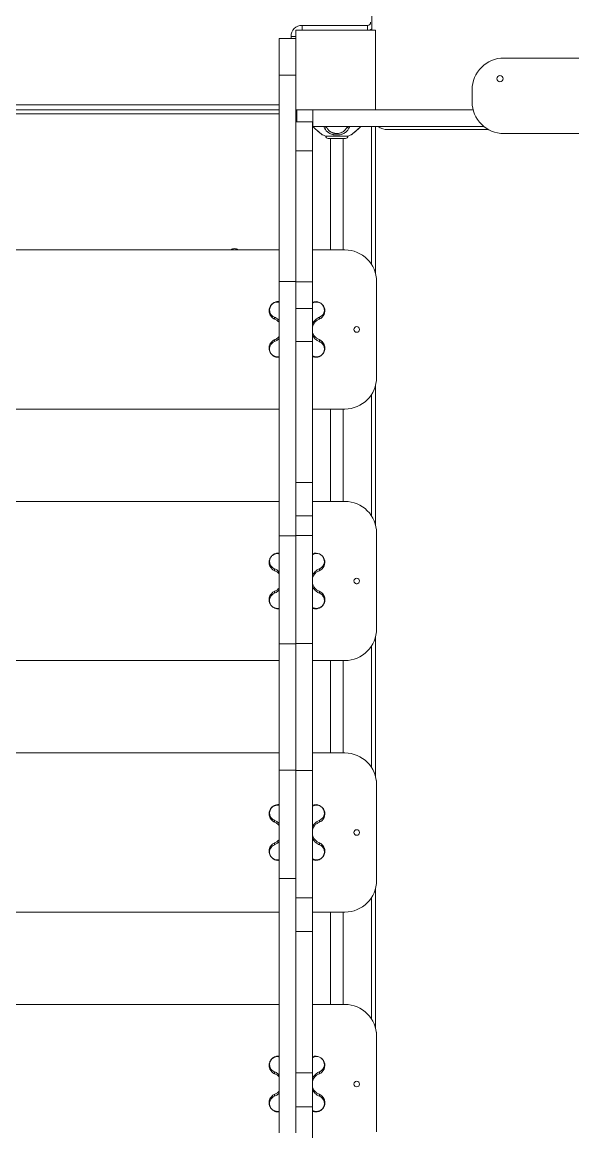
# Model space of a CAD drawing. Header units: millimetres. Extents: x -8760 to 8364, y -7998 to 7451.
# Drawn here: x 3911 to 4610, y 657 to 2051 of the extents above; entities that cross this region are included whole.
import ezdxf

# ---------------------------------------------------------------- set-up
doc = ezdxf.new("R2010")
doc.units = ezdxf.units.MM
doc.layers.add('DIKOM_ОБЪЕКТ', color=7, linetype='Continuous')

msp = doc.modelspace()

# ---------------------------------------------------------------- linework, layer by layer
at = {"layer": 'DIKOM_ОБЪЕКТ', "color": 7, "linetype": 'Continuous', "lineweight": 15}
for p, q in [((4349.822, 2041.446), (4349.822, 2741.446)), ((4254.392, 2041.446), (4254.392, 1941.446)), ((4354.392, 2041.446), (4254.392, 2041.446)), ((4262.392, 2047.446), (4344.391, 2047.446)), ((4262.392, 2041.446), (4262.392, 2047.446)), ((4344.391, 2041.446), (4344.391, 2047.446)), ((4354.392, 1941.446), (4354.392, 2041.446)), ((4254.392, 2030.953), (4233.391, 2030.953)), ((4233.391, 2030.953), (4233.391, 1984.94)), ((4254.392, 2033.446), (4248.392, 2033.446)), ((4248.392, 2030.953), (4248.392, 2033.446)), ((4609.815, 2006.446), (4515.822, 2006.446)), ((4254.392, 1984.94), (4233.391, 1984.94)), ((4233.391, 1725.797), (4233.391, 1984.94)), ((4475.822, 1966.446), (4475.822, 1951.446)), ((3575.391, 1947.446), (4233.391, 1947.446)), ((3575.391, 1941.446), (4233.391, 1941.446)), ((4254.392, 1725.797), (4254.392, 1941.446)), ((4254.392, 1941.446), (4354.392, 1941.446)), ((4255.822, 1926.47), (4255.822, 1941.446)), ((4275.822, 1920.446), (4275.822, 1941.446)), ((4477.092, 1941.446), (4354.392, 1941.446)), ((4233.391, 1936.446), (3575.391, 1936.446)), ((4255.822, 1936.446), (4254.392, 1936.446)), ((4275.392, 1926.47), (4254.392, 1926.47)), ((4275.392, 1889.962), (4275.392, 1926.47)), ((4275.822, 1920.446), (4275.392, 1920.446)), ((4275.785, 1920.446), (4277.526, 1918.571)), ((4490.543, 1920.446), (4275.822, 1920.446)), ((4277.743, 1918.519), (4275.96, 1920.446)), ((4289.627, 1920.446), (4290.596, 1918.519)), ((4292.842, 1920.446), (4293.089, 1920.016)), ((4293.089, 1920.016), (4293.089, 1920.446)), ((4318.69, 1920.016), (4318.93, 1920.446)), ((4318.69, 1920.446), (4318.69, 1920.016)), ((4321.184, 1918.519), (4322.154, 1920.446)), ((4335.821, 1920.446), (4334.037, 1918.519)), ((4334.253, 1918.571), (4335.988, 1920.446)), ((4349.392, 1747.307), (4349.392, 1920.446)), ((4354.392, 1920.446), (4354.392, 1736.306)), ((4369.822, 1916.446), (4496.457, 1916.446)), ((4515.822, 1911.446), (4609.815, 1911.446)), ((4291.89, 1908.446), (4319.89, 1908.446)), ((4297.89, 1905.446), (4297.89, 1765.447)), ((4313.89, 1765.446), (4313.89, 1905.446)), ((4254.392, 1889.962), (4275.392, 1889.962)), ((4275.392, 1889.962), (4275.392, 1725.466)), ((4233.391, 1765.446), (3575.391, 1765.446)), ((4275.392, 1765.448), (4297.895, 1765.447)), ((4315.891, 1765.446), (4275.392, 1765.446)), ((4297.895, 1765.446), (4297.895, 1765.447)), ((4313.89, 1765.447), (4313.895, 1765.447)), ((4313.895, 1765.446), (4313.895, 1765.447)), ((4313.895, 1765.447), (4315.895, 1765.447)), ((4254.392, 1725.797), (4233.391, 1725.797)), ((4233.391, 1725.797), (4233.391, 1406.018)), ((4254.392, 1725.797), (4254.392, 1406.018)), ((4254.392, 1725.466), (4275.392, 1725.466)), ((4275.392, 1691.837), (4275.392, 1725.466)), ((4355.894, 1725.446), (4355.892, 1632.689)), ((4355.892, 1605.446), (4355.892, 1725.446)), ((4254.392, 1691.837), (4275.392, 1691.837)), ((4275.392, 1650.113), (4275.392, 1691.837)), ((4254.392, 1650.113), (4275.392, 1650.113)), ((4275.392, 1650.113), (4275.392, 1472.982)), ((4233.391, 1630.596), (4232.391, 1630.448)), ((4354.392, 1594.595), (4354.392, 1420.306)), ((4349.392, 1431.307), (4349.392, 1583.588)), ((3575.391, 1565.446), (4233.391, 1565.446)), ((4275.392, 1565.446), (4315.891, 1565.446)), ((4297.89, 1565.446), (4297.89, 1449.447)), ((4313.89, 1449.446), (4313.89, 1565.446)), ((4254.392, 1472.982), (4275.392, 1472.982)), ((4275.392, 1431.177), (4275.392, 1472.982)), ((4233.391, 1449.446), (3575.391, 1449.446)), ((4275.392, 1449.448), (4297.895, 1449.447)), ((4315.891, 1449.446), (4275.392, 1449.446)), ((4297.895, 1449.446), (4297.895, 1449.447)), ((4313.89, 1449.447), (4313.895, 1449.447)), ((4313.895, 1449.446), (4313.895, 1449.447)), ((4313.895, 1449.447), (4315.895, 1449.447)), ((4254.392, 1431.177), (4275.392, 1431.177)), ((4275.392, 1406.485), (4275.392, 1431.177)), ((4355.894, 1409.446), (4355.892, 1316.689)), ((4355.892, 1289.446), (4355.892, 1409.446)), ((4254.392, 1406.018), (4233.391, 1406.018)), ((4233.391, 1270.301), (4233.391, 1406.018)), ((4254.392, 1406.485), (4275.392, 1406.485)), ((4254.392, 1270.301), (4254.392, 1406.018)), ((4275.392, 1406.485), (4275.392, 1270.7)), ((4233.391, 1314.596), (4232.391, 1314.448)), ((4254.392, 1270.301), (4233.391, 1270.301)), ((4233.391, 1111.604), (4233.391, 1270.301)), ((4254.392, 1270.7), (4275.392, 1270.7)), ((4254.392, 1111.604), (4254.392, 1270.301)), ((4275.392, 1270.7), (4275.392, 1111.205)), ((4354.392, 1278.595), (4354.392, 1104.306)), ((4349.392, 1115.308), (4349.392, 1267.588)), ((3575.391, 1249.446), (4233.391, 1249.446)), ((4275.392, 1249.446), (4315.891, 1249.446)), ((4297.89, 1249.446), (4297.89, 1133.447)), ((4313.89, 1133.446), (4313.89, 1249.446)), ((4233.391, 1133.446), (3575.391, 1133.446)), ((4275.392, 1133.448), (4297.895, 1133.447)), ((4315.891, 1133.446), (4275.392, 1133.446)), ((4297.895, 1133.446), (4297.895, 1133.447)), ((4313.89, 1133.447), (4313.895, 1133.447)), ((4313.895, 1133.446), (4313.895, 1133.447)), ((4313.895, 1133.447), (4315.895, 1133.446)), ((4254.392, 1111.604), (4233.391, 1111.604)), ((4233.391, 975.819), (4233.391, 1111.604)), ((4254.392, 975.819), (4254.392, 1111.604)), ((4254.392, 1111.205), (4275.392, 1111.205)), ((4275.392, 1111.205), (4275.392, 951.462)), ((4355.894, 1093.446), (4355.892, 1000.689)), ((4355.892, 973.446), (4355.892, 1093.446)), ((4233.391, 998.596), (4232.391, 998.448)), ((4254.392, 975.819), (4233.391, 975.819)), ((4233.391, 975.819), (4233.391, 656.041)), ((4254.392, 975.819), (4254.392, 656.041)), ((4354.392, 962.595), (4354.392, 788.306)), ((4254.392, 951.462), (4275.392, 951.462)), ((4275.392, 909.002), (4275.392, 951.462)), ((4349.392, 799.308), (4349.392, 951.588)), ((3575.391, 933.446), (4233.391, 933.446)), ((4275.392, 933.446), (4315.891, 933.446)), ((4297.89, 933.446), (4297.89, 817.447)), ((4313.89, 817.446), (4313.89, 933.446)), ((4254.392, 909.002), (4275.392, 909.002)), ((4275.392, 909.002), (4275.392, 731.641)), ((4233.391, 817.446), (3575.391, 817.446)), ((4275.392, 817.447), (4297.895, 817.447)), ((4315.891, 817.446), (4275.392, 817.446)), ((4297.895, 817.446), (4297.895, 817.447)), ((4313.89, 817.447), (4313.895, 817.447)), ((4313.895, 817.446), (4313.895, 817.447)), ((4313.895, 817.447), (4315.895, 817.446)), ((4355.894, 777.446), (4355.892, 684.689)), ((4355.892, 657.446), (4355.892, 777.446)), ((4254.392, 731.641), (4275.392, 731.641)), ((4275.392, 689.012), (4275.392, 731.641)), ((4254.392, 689.012), (4275.392, 689.012)), ((4275.392, 689.012), (4275.392, 492.295)), ((4233.391, 682.596), (4232.391, 682.448))]:
    msp.add_line(p, q, dxfattribs=at)
at = {"layer": 'DIKOM_ОБЪЕКТ', "color": 7, "linetype": 'Continuous', "lineweight": 15, "flags": 128}
for points in [[(4277.743, 1918.519), (4277.598, 1918.526), (4277.526, 1918.571)], [(4334.037, 1918.519), (4334.182, 1918.526), (4334.253, 1918.571)], [(4227.744, 1680.742), (4227.599, 1680.357), (4227.509, 1679.96), (4227.479, 1679.571), (4227.51, 1679.204), (4227.599, 1678.875), (4227.745, 1678.599), (4227.94, 1678.387), (4228.176, 1678.248)], [(4284.039, 1680.742), (4284.184, 1680.357), (4284.274, 1679.96), (4284.304, 1679.571), (4284.274, 1679.204), (4284.184, 1678.875), (4284.038, 1678.599), (4283.843, 1678.387), (4283.607, 1678.248)], [(4331.298, 1661.97), (4330.892, 1661.946), (4330.311, 1661.995)], [(4227.744, 1650.154), (4227.599, 1650.539), (4227.509, 1650.936), (4227.479, 1651.326), (4227.51, 1651.692), (4227.599, 1652.021), (4227.745, 1652.297), (4227.94, 1652.509), (4228.176, 1652.648)], [(4283.607, 1652.648), (4283.843, 1652.509), (4284.038, 1652.297), (4284.184, 1652.021), (4284.274, 1651.692), (4284.304, 1651.326), (4284.274, 1650.936), (4284.184, 1650.539), (4284.039, 1650.154)], [(4355.55, 1414.681), (4355.702, 1413.366), (4355.894, 1409.446)], [(4227.744, 1364.742), (4227.599, 1364.357), (4227.509, 1363.96), (4227.479, 1363.571), (4227.51, 1363.204), (4227.599, 1362.875), (4227.745, 1362.599), (4227.94, 1362.387), (4228.176, 1362.248)], [(4284.039, 1364.742), (4284.184, 1364.357), (4284.274, 1363.96), (4284.304, 1363.571), (4284.274, 1363.204), (4284.184, 1362.875), (4284.038, 1362.599), (4283.843, 1362.387), (4283.607, 1362.248)], [(4331.298, 1345.97), (4330.892, 1345.946), (4330.311, 1345.995)], [(4227.744, 1334.154), (4227.599, 1334.539), (4227.509, 1334.936), (4227.479, 1335.325), (4227.51, 1335.692), (4227.599, 1336.021), (4227.745, 1336.297), (4227.94, 1336.509), (4228.176, 1336.648)], [(4283.607, 1336.648), (4283.843, 1336.509), (4284.038, 1336.297), (4284.184, 1336.021), (4284.274, 1335.692), (4284.304, 1335.325), (4284.274, 1334.936), (4284.184, 1334.539), (4284.039, 1334.154)], [(4355.55, 1098.681), (4355.702, 1097.366), (4355.894, 1093.446)], [(4227.744, 1048.742), (4227.599, 1048.357), (4227.509, 1047.961), (4227.479, 1047.57), (4227.51, 1047.204), (4227.599, 1046.875), (4227.745, 1046.599), (4227.94, 1046.387), (4228.176, 1046.248)], [(4284.039, 1048.742), (4284.184, 1048.357), (4284.274, 1047.961), (4284.304, 1047.57), (4284.274, 1047.204), (4284.184, 1046.875), (4284.038, 1046.599), (4283.843, 1046.387), (4283.607, 1046.248)], [(4227.744, 1018.154), (4227.599, 1018.539), (4227.509, 1018.936), (4227.479, 1019.326), (4227.51, 1019.692), (4227.599, 1020.021), (4227.745, 1020.297), (4227.94, 1020.509), (4228.176, 1020.648)], [(4283.607, 1020.648), (4283.843, 1020.509), (4284.038, 1020.297), (4284.184, 1020.021), (4284.274, 1019.692), (4284.304, 1019.326), (4284.274, 1018.936), (4284.184, 1018.539), (4284.039, 1018.154)], [(4355.55, 782.681), (4355.702, 781.366), (4355.894, 777.446)], [(4227.744, 732.742), (4227.599, 732.357), (4227.509, 731.96), (4227.479, 731.571), (4227.51, 731.204), (4227.599, 730.875), (4227.745, 730.599), (4227.94, 730.387), (4228.176, 730.248)], [(4284.039, 732.742), (4284.184, 732.357), (4284.274, 731.96), (4284.304, 731.571), (4284.274, 731.204), (4284.184, 730.875), (4284.038, 730.599), (4283.843, 730.387), (4283.607, 730.248)], [(4227.744, 702.154), (4227.599, 702.539), (4227.509, 702.936), (4227.479, 703.326), (4227.51, 703.692), (4227.599, 704.021), (4227.745, 704.297), (4227.94, 704.509), (4228.176, 704.648)], [(4283.607, 704.648), (4283.843, 704.509), (4284.038, 704.297), (4284.184, 704.021), (4284.274, 703.692), (4284.304, 703.326), (4284.274, 702.936), (4284.184, 702.539), (4284.039, 702.154)]]:
    msp.add_lwpolyline(points, dxfattribs=at)
at = {"layer": 'DIKOM_ОБЪЕКТ', "color": 7, "linetype": 'Continuous', "lineweight": 15}
for centre, radius in [((4510.822, 1980.446), 4), ((4330.892, 1665.446), 3.5), ((4330.892, 1349.446), 3.5), ((4330.892, 1033.446), 3.5), ((4330.892, 717.446), 3.5)]:
    msp.add_circle(centre, radius, dxfattribs=at)
for centre, radius, start, end in [((4344.392, 2051.446), 4, 270, 0), ((4262.392, 2033.446), 14, 90, 180), ((4344.392, 2051.446), 10, 270, 302.889109), ((4515.822, 1966.446), 40, 90, 180), ((4515.822, 1951.446), 40, 180, 270), ((4290.786, 1921.027), 2.515, 265.655948, 336.30378), ((4320.994, 1921.027), 2.515, 203.69622, 274.344052), ((4369.822, 1936.446), 20, 233.130102, 270), ((4305.89, 1954.69), 48.317, 248.461252, 253.156755), ((4294.89, 1908.446), 3, 180, 270), ((4316.89, 1908.446), 3, 270, 0), ((4305.89, 1954.69), 48.317, 286.843245, 291.538333), ((4177.392, 1759.446), 7.5, 90, 126.869898), ((4177.392, 1759.446), 7.5, 53.130102, 90), ((4315.892, 1725.446), 40, 0, 90), ((4315.894, 1725.447), 40, 359.998597, 89.998597), ((4279.398, 1688.946), 11.495, 291.474789, 110.398701), ((4280.43, 1689.955), 9.894, 291.388713, 120.615186), ((4231.337, 1640.949), 9.882, 111.323421, 281.996685), ((4315.892, 1605.446), 40, 270, 0), ((4315.892, 1409.446), 40, 0, 90), ((4279.398, 1372.946), 11.495, 291.474789, 110.398701), ((4280.43, 1373.955), 9.894, 291.388713, 120.615186), ((4231.337, 1324.949), 9.882, 111.323421, 281.996685), ((4315.892, 1289.446), 40, 270, 0), ((4315.892, 1093.446), 40, 0, 90), ((4279.398, 1056.946), 11.495, 291.474398, 110.399092), ((4280.431, 1057.955), 9.894, 291.387581, 120.616924), ((4231.337, 1008.949), 9.881, 111.322822, 281.997682), ((4315.892, 973.446), 40, 270, 0), ((4315.892, 777.446), 40, 0, 90), ((4279.398, 740.946), 11.495, 291.474398, 110.399092), ((4280.431, 741.955), 9.894, 291.387581, 120.616924), ((4231.337, 692.949), 9.881, 111.322822, 281.997682)]:
    msp.add_arc(centre, radius, start, end, dxfattribs=at)
for points, knots in [([(4277.526, 1918.571), (4278.153, 1917.987), (4279.404, 1916.822), (4281.227, 1915.222), (4282.95, 1913.763), (4284.511, 1912.487), (4285.846, 1911.427), (4286.864, 1910.637), (4287.529, 1910.128), (4287.606, 1910.07), (4287.644, 1910.041)], [0, 0, 0, 0, 0.12686257, 0.25341416, 0.3794696, 0.50527019, 0.63045293, 0.75567615, 0.87998776, 1, 1, 1, 1]), ([(4288.15, 1909.75), (4288.11, 1909.78), (4288.027, 1909.843), (4287.337, 1910.371), (4286.287, 1911.186), (4284.913, 1912.277), (4283.308, 1913.588), (4281.548, 1915.078), (4279.679, 1916.717), (4278.395, 1917.912), (4277.743, 1918.519)], [0, 0, 0, 0, 0.12230832, 0.24731018, 0.37293533, 0.49815466, 0.62362772, 0.74899493, 0.87242934, 1, 1, 1, 1]), ([(4287.651, 1910.036), (4287.731, 1909.977), (4287.889, 1909.862), (4288.068, 1909.784), (4288.156, 1909.745)], [0, 0, 0, 0, 0.50827046, 1, 1, 1, 1]), ([(4305.89, 1909.745), (4304.979, 1909.777), (4303.607, 1909.826), (4301.831, 1910.12), (4300.123, 1910.512), (4298.097, 1911.2), (4296.212, 1912.161), (4294.755, 1913.15), (4293.641, 1914.085), (4292.52, 1915.261), (4291.438, 1916.723), (4290.882, 1917.908), (4290.596, 1918.519)], [0, 0, 0, 0, 0.12403366, 0.18674111, 0.25037456, 0.37287398, 0.50074898, 0.58117471, 0.66451987, 0.75115271, 0.87162269, 1, 1, 1, 1]), ([(4305.89, 1911.606), (4305.105, 1911.638), (4303.922, 1911.688), (4302.396, 1911.987), (4301.181, 1912.314), (4299.92, 1912.784), (4298.641, 1913.413), (4296.782, 1914.599), (4294.599, 1916.695), (4293.612, 1918.867), (4293.089, 1920.016)], [0, 0, 0, 0, 0.12402421, 0.18705359, 0.25112927, 0.33186261, 0.41530871, 0.50194615, 0.73652132, 1, 1, 1, 1]), ([(4318.69, 1920.016), (4318.17, 1918.86), (4317.49, 1917.346), (4316.11, 1915.74), (4315.245, 1914.903), (4314.075, 1913.981), (4312.528, 1913.055), (4310.479, 1912.242), (4308.248, 1911.708), (4306.67, 1911.64), (4305.89, 1911.606)], [0, 0, 0, 0, 0.2643444, 0.34595481, 0.42451603, 0.50022639, 0.62866557, 0.75047975, 0.87665128, 1, 1, 1, 1]), ([(4321.184, 1918.519), (4320.906, 1917.923), (4320.348, 1916.732), (4319.129, 1915.08), (4317.627, 1913.586), (4315.785, 1912.27), (4313.666, 1911.192), (4311.241, 1910.376), (4308.629, 1909.846), (4306.798, 1909.778), (4305.89, 1909.745)], [0, 0, 0, 0, 0.12513304, 0.25025049, 0.37878841, 0.50034731, 0.62808513, 0.75045874, 0.87626561, 1, 1, 1, 1]), ([(4334.037, 1918.519), (4332.768, 1917.353), (4330.85, 1915.592), (4328.508, 1913.62), (4326.905, 1912.307), (4325.54, 1911.223), (4324.463, 1910.385), (4323.821, 1909.899), (4323.556, 1909.684), (4323.627, 1909.748), (4323.629, 1909.75)], [0, 0, 0, 0, 0.24786887, 0.37459909, 0.49759165, 0.62254078, 0.7474272, 0.87200294, 0.99708824, 1, 1, 1, 1]), ([(4323.624, 1909.745), (4323.712, 1909.784), (4323.891, 1909.862), (4324.049, 1909.977), (4324.129, 1910.036)], [0, 0, 0, 0, 0.49172954, 1, 1, 1, 1]), ([(4324.128, 1910.035), (4324.173, 1910.069), (4324.263, 1910.137), (4324.948, 1910.662), (4325.975, 1911.46), (4327.314, 1912.523), (4328.875, 1913.802), (4331.159, 1915.728), (4333.016, 1917.434), (4334.253, 1918.571)], [0, 0, 0, 0, 0.12438784, 0.24847185, 0.37316047, 0.49827897, 0.62396873, 0.74939852, 1, 1, 1, 1]), ([(4294.89, 1905.446), (4294.926, 1905.446), (4294.999, 1905.446), (4295.611, 1905.446), (4296.626, 1905.446), (4298.056, 1905.446), (4299.815, 1905.446), (4301.787, 1905.446), (4303.837, 1905.446), (4305.219, 1905.446), (4305.89, 1905.446)], [0, 0, 0, 0, 0.11651317, 0.24000408, 0.3686415, 0.49999902, 0.63136625, 0.75999731, 0.8835006, 1, 1, 1, 1]), ([(4305.89, 1905.446), (4306.561, 1905.446), (4307.943, 1905.446), (4309.993, 1905.446), (4311.965, 1905.446), (4313.723, 1905.446), (4315.154, 1905.446), (4316.168, 1905.446), (4316.781, 1905.446), (4316.854, 1905.446), (4316.89, 1905.446)], [0, 0, 0, 0, 0.11652478, 0.24002579, 0.36865449, 0.49999784, 0.63137036, 0.7599927, 0.88348898, 1, 1, 1, 1]), ([(4228.176, 1678.248), (4227.75, 1678.434), (4226.869, 1678.818), (4225.707, 1679.56), (4224.629, 1680.426), (4223.72, 1681.358), (4222.898, 1682.414), (4222.217, 1683.531), (4221.66, 1684.748), (4221.243, 1686.021), (4220.985, 1687.301), (4220.87, 1688.656), (4220.91, 1689.982), (4221.13, 1691.423), (4221.531, 1692.833), (4222.17, 1694.298), (4223.048, 1695.73), (4224.225, 1697.115), (4225.375, 1698.091), (4226.336, 1698.738), (4227.28, 1699.273), (4228.51, 1699.81), (4229.854, 1700.191), (4231.098, 1700.395), (4232.17, 1700.457), (4232.934, 1700.454), (4233.329, 1700.405), (4233.391, 1700.398)], [0, 0, 0, 0, 0.04295501, 0.08885478, 0.13142756, 0.17789668, 0.2183185, 0.26648478, 0.31108658, 0.35532939, 0.40354812, 0.44340463, 0.4911647, 0.53260014, 0.58012867, 0.62168857, 0.66637691, 0.71111767, 0.75582574, 0.77759799, 0.8005711, 0.84220642, 0.88984022, 0.92506616, 0.95995541, 0.99368147, 1, 1, 1, 1]), ([(4227.744, 1680.742), (4227.004, 1681.1), (4225.521, 1681.815), (4223.846, 1683.404), (4222.577, 1685.229), (4221.758, 1687.264), (4221.393, 1689.464), (4221.515, 1691.456), (4221.951, 1693.119), (4222.406, 1694.222), (4222.888, 1695.098), (4223.472, 1695.98), (4224.368, 1697.035), (4225.641, 1698.099), (4226.973, 1698.88), (4228.269, 1699.405), (4229.926, 1699.823), (4231.665, 1699.968), (4232.89, 1699.715), (4233.391, 1699.611)], [0, 0, 0, 0, 0.08540316, 0.17098878, 0.25621762, 0.34168256, 0.42649866, 0.51214161, 0.55800756, 0.59780389, 0.62149967, 0.64343291, 0.6838043, 0.72672332, 0.76969116, 0.8125505, 0.85553268, 0.94082184, 1, 1, 1, 1]), ([(4233.391, 1677.006), (4233.355, 1677.049), (4232.79, 1677.705), (4231.536, 1678.661), (4229.684, 1679.903), (4228.398, 1680.46), (4227.744, 1680.742)], [0, 0, 0, 0, 0.02244803, 0.34804588, 0.6686233, 1, 1, 1, 1]), ([(4228.176, 1678.248), (4229.279, 1677.73), (4230.722, 1677.051), (4232.372, 1675.656), (4233.029, 1675.041), (4233.347, 1674.658), (4233.391, 1674.604)], [0, 0, 0, 0, 0.60437423, 0.79092355, 0.97048893, 1, 1, 1, 1]), ([(4284.039, 1680.742), (4282.771, 1680.14), (4280.855, 1679.23), (4278.505, 1677.221), (4276.926, 1675.391), (4275.865, 1673.898), (4275.456, 1672.941), (4275.392, 1672.789)], [0, 0, 0, 0, 0.38363977, 0.5797849, 0.7701567, 0.96358614, 1, 1, 1, 1]), ([(4275.392, 1669.102), (4275.487, 1669.428), (4275.721, 1670.229), (4276.237, 1671.435), (4276.934, 1672.711), (4278.227, 1674.566), (4280.45, 1676.742), (4282.515, 1677.727), (4283.607, 1678.248)], [0, 0, 0, 0, 0.06904663, 0.16942255, 0.27314929, 0.38087285, 0.67250588, 1, 1, 1, 1]), ([(4283.607, 1652.648), (4282.506, 1653.169), (4281.065, 1653.851), (4279.407, 1655.233), (4278.529, 1656.102), (4277.537, 1657.273), (4276.537, 1658.832), (4275.733, 1660.502), (4275.476, 1661.601), (4275.392, 1661.963)], [0, 0, 0, 0, 0.32627993, 0.42701652, 0.52394516, 0.61740321, 0.77589021, 0.92625482, 1, 1, 1, 1]), ([(4232.391, 1630.448), (4231.963, 1630.461), (4231.119, 1630.488), (4229.834, 1630.712), (4228.636, 1631.055), (4227.548, 1631.499), (4226.225, 1632.189), (4224.926, 1633.133), (4223.77, 1634.304), (4223.022, 1635.246), (4222.387, 1636.238), (4221.833, 1637.333), (4221.379, 1638.543), (4221.061, 1639.841), (4220.913, 1640.999), (4220.88, 1642.044), (4220.922, 1642.933), (4221.037, 1643.842), (4221.208, 1644.67), (4221.455, 1645.539), (4221.776, 1646.41), (4222.171, 1647.244), (4222.676, 1648.131), (4223.293, 1649.019), (4224.083, 1649.928), (4225.111, 1650.89), (4226.421, 1651.857), (4227.609, 1652.392), (4228.176, 1652.648)], [0, 0, 0, 0, 0.0431667, 0.0849551, 0.12550188, 0.15804811, 0.18789548, 0.25062014, 0.28174159, 0.31356478, 0.34376669, 0.37642548, 0.41686511, 0.45855202, 0.5015878, 0.53107852, 0.56376581, 0.59289144, 0.62638089, 0.65248135, 0.68844033, 0.72458549, 0.75027433, 0.7962974, 0.83789961, 0.87507748, 0.94045095, 1, 1, 1, 1]), ([(4227.744, 1650.154), (4229.004, 1650.771), (4230.908, 1651.703), (4232.77, 1653.175), (4233.349, 1653.842), (4233.391, 1653.891)], [0, 0, 0, 0, 0.64442246, 0.97391007, 1, 1, 1, 1]), ([(4233.391, 1656.414), (4232.743, 1655.711), (4231.138, 1653.971), (4229.282, 1653.142), (4228.176, 1652.648)], [0, 0, 0, 0, 0.40401671, 1, 1, 1, 1]), ([(4275.392, 1658.096), (4275.443, 1657.974), (4275.836, 1657.042), (4276.888, 1655.556), (4278.469, 1653.706), (4280.235, 1652.213), (4282.103, 1650.998), (4283.386, 1650.438), (4284.039, 1650.154)], [0, 0, 0, 0, 0.02933898, 0.22317431, 0.41740245, 0.61144917, 0.80252952, 1, 1, 1, 1]), ([(4284.039, 1650.154), (4284.779, 1649.796), (4286.262, 1649.081), (4287.938, 1647.492), (4289.207, 1645.668), (4290.025, 1643.632), (4290.39, 1641.432), (4290.267, 1639.441), (4289.833, 1637.777), (4289.377, 1636.674), (4288.896, 1635.798), (4288.311, 1634.917), (4287.415, 1633.861), (4286.142, 1632.797), (4284.81, 1632.015), (4283.514, 1631.491), (4281.856, 1631.069), (4279.884, 1630.944), (4277.703, 1631.344), (4276.189, 1631.854), (4275.491, 1632.354), (4275.392, 1632.425)], [0, 0, 0, 0, 0.07588893, 0.15193309, 0.22765435, 0.30358862, 0.37895616, 0.45504362, 0.49580214, 0.53116179, 0.55221586, 0.57170954, 0.607572, 0.64571311, 0.6838822, 0.72196339, 0.76015373, 0.83593394, 0.91197858, 0.98744388, 1, 1, 1, 1]), ([(4283.607, 1652.648), (4283.982, 1652.486), (4284.758, 1652.152), (4285.845, 1651.494), (4286.745, 1650.812), (4287.478, 1650.139), (4288.075, 1649.505), (4288.66, 1648.777), (4289.159, 1648.038), (4289.616, 1647.238), (4290.015, 1646.391), (4290.336, 1645.518), (4290.606, 1644.559), (4290.804, 1643.531), (4290.906, 1642.333), (4290.883, 1641.103), (4290.721, 1639.835), (4290.401, 1638.534), (4289.946, 1637.323), (4289.39, 1636.229), (4288.552, 1634.918), (4287.462, 1633.684), (4286.205, 1632.658), (4285.233, 1632.02), (4284.226, 1631.494), (4282.9, 1630.958), (4281.257, 1630.532), (4280.012, 1630.476), (4279.391, 1630.448)], [0, 0, 0, 0, 0.03905107, 0.08067782, 0.12489376, 0.1523669, 0.18231657, 0.21475166, 0.24966994, 0.27592252, 0.31222294, 0.34877244, 0.3744186, 0.4175299, 0.4584584, 0.49857802, 0.54174205, 0.58354148, 0.62403942, 0.65660062, 0.68671725, 0.74934439, 0.77995492, 0.81222844, 0.84226423, 0.87504911, 0.93775427, 1, 1, 1, 1]), ([(4279.391, 1630.448), (4278.252, 1630.544), (4277.051, 1630.646), (4275.757, 1631.031), (4275.548, 1631.145), (4275.392, 1631.23)], [0, 0, 0, 0, 0.82442529, 0.86827411, 1, 1, 1, 1]), ([(4228.176, 1362.248), (4227.75, 1362.434), (4226.869, 1362.818), (4225.707, 1363.56), (4224.629, 1364.426), (4223.72, 1365.358), (4222.898, 1366.414), (4222.217, 1367.531), (4221.66, 1368.748), (4221.242, 1370.021), (4220.985, 1371.301), (4220.87, 1372.656), (4220.91, 1373.982), (4221.13, 1375.423), (4221.531, 1376.833), (4222.17, 1378.298), (4223.048, 1379.73), (4224.225, 1381.115), (4225.375, 1382.091), (4226.336, 1382.738), (4227.28, 1383.273), (4228.51, 1383.81), (4229.854, 1384.191), (4231.098, 1384.395), (4232.17, 1384.457), (4232.934, 1384.454), (4233.329, 1384.405), (4233.391, 1384.398)], [0, 0, 0, 0, 0.042955, 0.08885475, 0.13142751, 0.17789663, 0.21831843, 0.26648469, 0.31108648, 0.35532114, 0.40354832, 0.44340482, 0.49116487, 0.5326003, 0.5801288, 0.6216887, 0.66637702, 0.71111777, 0.75582582, 0.77759806, 0.80057117, 0.84220647, 0.88984025, 0.92506619, 0.95995542, 0.99368148, 1, 1, 1, 1]), ([(4227.744, 1364.742), (4227.004, 1365.1), (4225.521, 1365.815), (4223.846, 1367.404), (4222.576, 1369.228), (4221.758, 1371.264), (4221.393, 1373.464), (4221.515, 1375.456), (4221.951, 1377.119), (4222.406, 1378.222), (4222.888, 1379.098), (4223.472, 1379.98), (4224.368, 1381.035), (4225.641, 1382.099), (4226.973, 1382.88), (4228.269, 1383.405), (4229.926, 1383.823), (4231.665, 1383.968), (4232.89, 1383.715), (4233.391, 1383.611)], [0, 0, 0, 0, 0.085403097, 0.170988649, 0.256210794, 0.341683069, 0.426499097, 0.512141981, 0.558007903, 0.597804202, 0.621499956, 0.643433188, 0.683804542, 0.726723531, 0.769691333, 0.812550644, 0.855532794, 0.940821889, 1, 1, 1, 1]), ([(4233.391, 1361.006), (4233.355, 1361.049), (4232.79, 1361.705), (4231.536, 1362.661), (4229.684, 1363.903), (4228.398, 1364.46), (4227.744, 1364.742)], [0, 0, 0, 0, 0.02244803, 0.34804588, 0.6686233, 1, 1, 1, 1]), ([(4228.176, 1362.248), (4229.279, 1361.73), (4230.722, 1361.051), (4232.372, 1359.656), (4233.029, 1359.041), (4233.347, 1358.658), (4233.391, 1358.604)], [0, 0, 0, 0, 0.60437423, 0.79092355, 0.97048893, 1, 1, 1, 1]), ([(4284.039, 1364.742), (4282.771, 1364.14), (4280.855, 1363.23), (4278.505, 1361.221), (4276.926, 1359.391), (4275.865, 1357.898), (4275.456, 1356.941), (4275.392, 1356.789)], [0, 0, 0, 0, 0.38363977, 0.5797849, 0.7701567, 0.96358614, 1, 1, 1, 1]), ([(4275.392, 1353.102), (4275.487, 1353.428), (4275.721, 1354.229), (4276.237, 1355.435), (4276.934, 1356.711), (4278.228, 1358.565), (4280.45, 1360.743), (4282.515, 1361.727), (4283.607, 1362.248)], [0, 0, 0, 0, 0.06904695, 0.16942334, 0.27315056, 0.38085177, 0.67250436, 1, 1, 1, 1]), ([(4233.391, 1340.414), (4232.743, 1339.711), (4231.138, 1337.971), (4229.282, 1337.142), (4228.176, 1336.648)], [0, 0, 0, 0, 0.40401671, 1, 1, 1, 1]), ([(4283.607, 1336.648), (4282.506, 1337.169), (4281.065, 1337.851), (4279.407, 1339.233), (4278.529, 1340.102), (4277.537, 1341.273), (4276.537, 1342.832), (4275.733, 1344.502), (4275.476, 1345.601), (4275.392, 1345.963)], [0, 0, 0, 0, 0.32627993, 0.42701652, 0.52394516, 0.61740321, 0.77589021, 0.92625482, 1, 1, 1, 1]), ([(4275.392, 1342.096), (4275.443, 1341.974), (4275.836, 1341.042), (4276.888, 1339.556), (4278.469, 1337.706), (4280.235, 1336.213), (4282.103, 1334.998), (4283.386, 1334.438), (4284.039, 1334.154)], [0, 0, 0, 0, 0.02933898, 0.22317431, 0.41740245, 0.61144917, 0.80252952, 1, 1, 1, 1]), ([(4232.391, 1314.448), (4231.963, 1314.461), (4231.119, 1314.488), (4229.834, 1314.712), (4228.636, 1315.055), (4227.548, 1315.499), (4226.225, 1316.189), (4224.926, 1317.133), (4223.77, 1318.304), (4223.022, 1319.246), (4222.387, 1320.238), (4221.833, 1321.333), (4221.379, 1322.543), (4221.061, 1323.841), (4220.913, 1324.999), (4220.88, 1326.044), (4220.922, 1326.933), (4221.037, 1327.842), (4221.208, 1328.67), (4221.455, 1329.54), (4221.776, 1330.41), (4222.171, 1331.244), (4222.676, 1332.131), (4223.293, 1333.019), (4224.083, 1333.928), (4225.111, 1334.89), (4226.421, 1335.857), (4227.609, 1336.392), (4228.176, 1336.648)], [0, 0, 0, 0, 0.0431667, 0.08495512, 0.12550191, 0.15804815, 0.18789552, 0.25062019, 0.28174165, 0.31356485, 0.34376676, 0.37642556, 0.41686519, 0.45855212, 0.5015879, 0.53107864, 0.56376593, 0.59289157, 0.62637228, 0.65248128, 0.68844026, 0.72458543, 0.75027428, 0.79629736, 0.83789958, 0.87507746, 0.94045094, 1, 1, 1, 1]), ([(4227.744, 1334.154), (4229.004, 1334.771), (4230.908, 1335.703), (4232.77, 1337.175), (4233.349, 1337.842), (4233.391, 1337.891)], [0, 0, 0, 0, 0.64442246, 0.97391007, 1, 1, 1, 1]), ([(4284.039, 1334.154), (4284.779, 1333.796), (4286.262, 1333.081), (4287.938, 1331.492), (4289.207, 1329.668), (4290.025, 1327.632), (4290.39, 1325.432), (4290.267, 1323.441), (4289.833, 1321.777), (4289.377, 1320.674), (4288.896, 1319.798), (4288.311, 1318.917), (4287.415, 1317.861), (4286.142, 1316.797), (4284.81, 1316.015), (4283.514, 1315.491), (4281.856, 1315.069), (4279.884, 1314.944), (4277.703, 1315.344), (4276.189, 1315.854), (4275.491, 1316.354), (4275.392, 1316.425)], [0, 0, 0, 0, 0.07588893, 0.15193309, 0.22765435, 0.30358862, 0.37895616, 0.45504362, 0.49580214, 0.53116179, 0.55221586, 0.57170954, 0.607572, 0.64571311, 0.6838822, 0.72196339, 0.76015373, 0.83593394, 0.91197858, 0.98744388, 1, 1, 1, 1]), ([(4283.607, 1336.648), (4283.982, 1336.486), (4284.758, 1336.152), (4285.845, 1335.494), (4286.745, 1334.812), (4287.478, 1334.139), (4288.075, 1333.505), (4288.66, 1332.777), (4289.159, 1332.038), (4289.616, 1331.238), (4290.015, 1330.391), (4290.336, 1329.518), (4290.606, 1328.559), (4290.804, 1327.531), (4290.906, 1326.333), (4290.883, 1325.103), (4290.721, 1323.835), (4290.401, 1322.534), (4289.946, 1321.323), (4289.39, 1320.229), (4288.552, 1318.918), (4287.462, 1317.684), (4286.205, 1316.658), (4285.233, 1316.02), (4284.226, 1315.494), (4282.9, 1314.958), (4281.257, 1314.532), (4280.012, 1314.476), (4279.391, 1314.448)], [0, 0, 0, 0, 0.03905107, 0.08067782, 0.12489376, 0.1523669, 0.18231657, 0.21475166, 0.24966994, 0.27592252, 0.31222294, 0.34877244, 0.3744186, 0.4175299, 0.4584584, 0.49857802, 0.54174205, 0.58354148, 0.62403942, 0.65660062, 0.68671725, 0.74934439, 0.77995492, 0.81222844, 0.84226423, 0.87504911, 0.93775427, 1, 1, 1, 1]), ([(4279.391, 1314.448), (4278.252, 1314.544), (4277.051, 1314.646), (4275.757, 1315.031), (4275.548, 1315.145), (4275.392, 1315.23)], [0, 0, 0, 0, 0.82442529, 0.86827411, 1, 1, 1, 1]), ([(4228.176, 1046.248), (4227.75, 1046.434), (4226.869, 1046.818), (4225.707, 1047.559), (4224.629, 1048.426), (4223.72, 1049.358), (4222.898, 1050.414), (4222.217, 1051.531), (4221.66, 1052.748), (4221.243, 1054.021), (4220.985, 1055.301), (4220.87, 1056.656), (4220.91, 1057.982), (4221.13, 1059.423), (4221.531, 1060.833), (4222.17, 1062.298), (4223.048, 1063.73), (4224.225, 1065.115), (4225.375, 1066.092), (4226.336, 1066.737), (4227.28, 1067.273), (4228.51, 1067.81), (4229.854, 1068.192), (4231.098, 1068.394), (4232.17, 1068.457), (4232.934, 1068.453), (4233.329, 1068.405), (4233.391, 1068.398)], [0, 0, 0, 0, 0.04295307, 0.08885289, 0.13142852, 0.17790084, 0.2183227, 0.26648903, 0.31108311, 0.35532597, 0.40354475, 0.44341004, 0.49116566, 0.53259653, 0.5801251, 0.62168505, 0.66637344, 0.71111425, 0.75582617, 0.77759527, 0.80057113, 0.84220649, 0.8898417, 0.92506618, 0.95995575, 0.99368197, 1, 1, 1, 1]), ([(4227.744, 1048.742), (4227.004, 1049.1), (4225.521, 1049.815), (4223.846, 1051.404), (4222.577, 1053.229), (4221.758, 1055.264), (4221.393, 1057.464), (4221.515, 1059.456), (4221.951, 1061.119), (4222.406, 1062.222), (4222.888, 1063.098), (4223.472, 1063.98), (4224.368, 1065.035), (4225.641, 1066.099), (4226.973, 1066.88), (4228.269, 1067.406), (4229.926, 1067.823), (4231.665, 1067.968), (4232.89, 1067.715), (4233.391, 1067.611)], [0, 0, 0, 0, 0.085403177, 0.170988807, 0.256214348, 0.341679301, 0.426499417, 0.512138082, 0.55800858, 0.59780961, 0.621500611, 0.643433862, 0.683800673, 0.726723579, 0.769691421, 0.812550772, 0.855532962, 0.940821834, 1, 1, 1, 1]), ([(4233.391, 1045.006), (4233.355, 1045.049), (4232.79, 1045.704), (4231.537, 1046.662), (4229.684, 1047.903), (4228.398, 1048.46), (4227.744, 1048.742)], [0, 0, 0, 0, 0.02242937, 0.34804373, 0.66862221, 1, 1, 1, 1]), ([(4228.176, 1046.248), (4229.279, 1045.73), (4230.722, 1045.051), (4232.372, 1043.656), (4233.029, 1043.041), (4233.347, 1042.658), (4233.391, 1042.604)], [0, 0, 0, 0, 0.60437423, 0.79092355, 0.97048893, 1, 1, 1, 1]), ([(4284.039, 1048.742), (4282.771, 1048.14), (4280.854, 1047.23), (4278.505, 1045.221), (4276.926, 1043.391), (4275.864, 1041.899), (4275.456, 1040.941), (4275.392, 1040.789)], [0, 0, 0, 0, 0.38363986, 0.57979422, 0.77015495, 0.96357146, 1, 1, 1, 1]), ([(4275.392, 1037.102), (4275.487, 1037.428), (4275.721, 1038.229), (4276.238, 1039.435), (4276.934, 1040.711), (4278.227, 1042.565), (4280.45, 1044.742), (4282.515, 1045.727), (4283.607, 1046.248)], [0, 0, 0, 0, 0.06906138, 0.16942399, 0.27316374, 0.38086485, 0.67249897, 1, 1, 1, 1]), ([(4232.391, 998.448), (4231.963, 998.462), (4231.119, 998.488), (4229.834, 998.712), (4228.636, 999.055), (4227.548, 999.499), (4226.225, 1000.189), (4224.927, 1001.133), (4223.77, 1002.304), (4223.022, 1003.246), (4222.387, 1004.238), (4221.833, 1005.333), (4221.379, 1006.543), (4221.061, 1007.841), (4220.913, 1008.999), (4220.88, 1010.044), (4220.922, 1010.933), (4221.037, 1011.842), (4221.208, 1012.67), (4221.455, 1013.54), (4221.776, 1014.41), (4222.171, 1015.244), (4222.676, 1016.131), (4223.293, 1017.019), (4224.083, 1017.927), (4225.111, 1018.891), (4226.421, 1019.857), (4227.61, 1020.392), (4228.176, 1020.648)], [0, 0, 0, 0, 0.043166387, 0.084954751, 0.125501485, 0.158045659, 0.187895599, 0.250623719, 0.281740797, 0.313559248, 0.343770903, 0.376429659, 0.416859385, 0.458555968, 0.501591695, 0.53107774, 0.563764989, 0.592890596, 0.626375634, 0.652484598, 0.688435245, 0.724584366, 0.75027318, 0.796292535, 0.837894704, 0.875078805, 0.940446745, 1, 1, 1, 1]), ([(4227.744, 1018.154), (4229.004, 1018.771), (4230.907, 1019.704), (4232.771, 1021.175), (4233.349, 1021.842), (4233.391, 1021.891)], [0, 0, 0, 0, 0.64443409, 0.97389136, 1, 1, 1, 1]), ([(4233.391, 1024.414), (4232.743, 1023.711), (4231.138, 1021.971), (4229.282, 1021.142), (4228.176, 1020.648)], [0, 0, 0, 0, 0.40400683, 1, 1, 1, 1]), ([(4283.607, 1020.648), (4282.506, 1021.169), (4281.065, 1021.851), (4279.407, 1023.233), (4278.529, 1024.102), (4277.537, 1025.273), (4276.537, 1026.832), (4275.733, 1028.502), (4275.476, 1029.601), (4275.392, 1029.963)], [0, 0, 0, 0, 0.32627521, 0.42701209, 0.523941, 0.61738914, 0.77588825, 0.92623994, 1, 1, 1, 1]), ([(4275.392, 1026.096), (4275.443, 1025.974), (4275.836, 1025.041), (4276.889, 1023.556), (4278.469, 1021.706), (4280.235, 1020.213), (4282.103, 1018.998), (4283.386, 1018.438), (4284.039, 1018.154)], [0, 0, 0, 0, 0.02935366, 0.22317559, 0.41741453, 0.61145169, 0.80252437, 1, 1, 1, 1]), ([(4284.039, 1018.154), (4284.779, 1017.796), (4286.262, 1017.081), (4287.938, 1015.493), (4289.207, 1013.667), (4290.025, 1011.632), (4290.39, 1009.432), (4290.267, 1007.44), (4289.833, 1005.777), (4289.377, 1004.674), (4288.896, 1003.798), (4288.31, 1002.917), (4287.415, 1001.861), (4286.142, 1000.797), (4284.81, 1000.016), (4283.515, 999.491), (4281.856, 999.069), (4279.884, 998.943), (4277.703, 999.345), (4276.189, 999.854), (4275.491, 1000.354), (4275.392, 1000.425)], [0, 0, 0, 0, 0.0758889, 0.15193052, 0.22765763, 0.30359187, 0.37895225, 0.45504731, 0.49580177, 0.53116141, 0.55221547, 0.57170914, 0.60757566, 0.6457133, 0.68387983, 0.72196272, 0.76015304, 0.83593348, 0.91197924, 0.98744184, 1, 1, 1, 1]), ([(4283.607, 1020.648), (4283.982, 1020.486), (4284.758, 1020.152), (4285.845, 1019.494), (4286.745, 1018.812), (4287.478, 1018.139), (4288.075, 1017.505), (4288.661, 1016.778), (4289.159, 1016.038), (4289.616, 1015.238), (4290.015, 1014.391), (4290.336, 1013.518), (4290.606, 1012.559), (4290.804, 1011.531), (4290.906, 1010.333), (4290.883, 1009.103), (4290.721, 1007.835), (4290.401, 1006.534), (4289.946, 1005.323), (4289.39, 1004.229), (4288.552, 1002.918), (4287.462, 1001.684), (4286.205, 1000.658), (4285.233, 1000.02), (4284.226, 999.494), (4282.901, 998.958), (4281.257, 998.533), (4280.012, 998.476), (4279.391, 998.448)], [0, 0, 0, 0, 0.0390529, 0.08067942, 0.12489513, 0.15236813, 0.18231764, 0.21474907, 0.24967085, 0.2759233, 0.31221953, 0.34876884, 0.3744234, 0.4175257, 0.45845399, 0.49857804, 0.54174659, 0.58353609, 0.62403381, 0.65659484, 0.6867211, 0.74934792, 0.77995828, 0.81223163, 0.84226467, 0.8750514, 0.93775498, 1, 1, 1, 1]), ([(4279.391, 998.448), (4278.252, 998.544), (4277.051, 998.646), (4275.757, 999.031), (4275.548, 999.145), (4275.392, 999.23)], [0, 0, 0, 0, 0.82441262, 0.86826126, 1, 1, 1, 1]), ([(4228.176, 730.248), (4227.75, 730.434), (4226.869, 730.818), (4225.707, 731.559), (4224.629, 732.426), (4223.72, 733.358), (4222.898, 734.414), (4222.217, 735.531), (4221.66, 736.748), (4221.243, 738.021), (4220.985, 739.301), (4220.87, 740.656), (4220.91, 741.982), (4221.13, 743.423), (4221.531, 744.833), (4222.17, 746.298), (4223.048, 747.73), (4224.225, 749.115), (4225.375, 750.092), (4226.336, 750.737), (4227.28, 751.273), (4228.51, 751.81), (4229.854, 752.192), (4231.098, 752.394), (4232.17, 752.457), (4232.934, 752.453), (4233.329, 752.405), (4233.391, 752.398)], [0, 0, 0, 0, 0.04295307, 0.08885289, 0.13142852, 0.17790084, 0.2183227, 0.26648903, 0.31108311, 0.35532597, 0.40354475, 0.44341004, 0.49116566, 0.53259653, 0.5801251, 0.62168505, 0.66637344, 0.71111425, 0.75582617, 0.77759527, 0.80057113, 0.84220649, 0.8898417, 0.92506618, 0.95995575, 0.99368197, 1, 1, 1, 1]), ([(4227.744, 732.742), (4227.004, 733.1), (4225.521, 733.816), (4223.846, 735.403), (4222.577, 737.229), (4221.758, 739.264), (4221.393, 741.464), (4221.515, 743.456), (4221.951, 745.119), (4222.406, 746.222), (4222.888, 747.098), (4223.472, 747.98), (4224.368, 749.035), (4225.641, 750.099), (4226.973, 750.88), (4228.269, 751.406), (4229.926, 751.823), (4231.665, 751.968), (4232.89, 751.715), (4233.391, 751.611)], [0, 0, 0, 0, 0.08540313, 0.17098591, 0.25621473, 0.34167964, 0.42649971, 0.51213833, 0.5580088, 0.59780981, 0.6215008, 0.64343404, 0.68380083, 0.72672372, 0.76969154, 0.81255087, 0.85553304, 0.94082186, 1, 1, 1, 1]), ([(4233.391, 729.006), (4233.355, 729.049), (4232.79, 729.704), (4231.537, 730.662), (4229.684, 731.903), (4228.398, 732.46), (4227.744, 732.742)], [0, 0, 0, 0, 0.02242937, 0.34804373, 0.66862221, 1, 1, 1, 1]), ([(4228.176, 730.248), (4229.279, 729.73), (4230.722, 729.051), (4232.372, 727.656), (4233.029, 727.041), (4233.347, 726.658), (4233.391, 726.604)], [0, 0, 0, 0, 0.60437423, 0.79092355, 0.97048893, 1, 1, 1, 1]), ([(4284.039, 732.742), (4282.771, 732.14), (4280.854, 731.23), (4278.505, 729.221), (4276.926, 727.391), (4275.864, 725.899), (4275.456, 724.941), (4275.392, 724.789)], [0, 0, 0, 0, 0.383634235, 0.579785712, 0.770143647, 0.963557326, 1, 1, 1, 1]), ([(4275.392, 721.102), (4275.487, 721.428), (4275.721, 722.229), (4276.238, 723.435), (4276.934, 724.711), (4278.227, 726.565), (4280.45, 728.742), (4282.515, 729.727), (4283.607, 730.248)], [0, 0, 0, 0, 0.06906138, 0.16942399, 0.27316374, 0.38086485, 0.67249897, 1, 1, 1, 1]), ([(4283.607, 704.648), (4282.506, 705.169), (4281.065, 705.852), (4279.407, 707.233), (4278.529, 708.102), (4277.537, 709.273), (4276.537, 710.832), (4275.733, 712.502), (4275.476, 713.601), (4275.392, 713.963)], [0, 0, 0, 0, 0.32627521, 0.42701209, 0.523941, 0.61738914, 0.77588825, 0.92623994, 1, 1, 1, 1]), ([(4232.391, 682.448), (4231.963, 682.462), (4231.119, 682.488), (4229.834, 682.712), (4228.636, 683.055), (4227.548, 683.499), (4226.225, 684.189), (4224.926, 685.133), (4223.77, 686.304), (4223.022, 687.246), (4222.387, 688.238), (4221.833, 689.333), (4221.379, 690.543), (4221.061, 691.841), (4220.913, 692.999), (4220.88, 694.044), (4220.922, 694.933), (4221.037, 695.842), (4221.208, 696.67), (4221.455, 697.54), (4221.776, 698.41), (4222.171, 699.244), (4222.676, 700.131), (4223.293, 701.019), (4224.083, 701.927), (4225.111, 702.891), (4226.421, 703.857), (4227.61, 704.392), (4228.176, 704.648)], [0, 0, 0, 0, 0.0431666, 0.08495492, 0.12550161, 0.15804574, 0.18789565, 0.25062017, 0.28174155, 0.31355997, 0.3437667, 0.37643037, 0.41686005, 0.45855658, 0.50159226, 0.53107827, 0.56376549, 0.59289106, 0.62637606, 0.65248499, 0.6884356, 0.72458468, 0.75027346, 0.79629277, 0.83789489, 0.87507895, 0.94044681, 1, 1, 1, 1]), ([(4227.744, 702.154), (4229.004, 702.771), (4230.907, 703.704), (4232.771, 705.175), (4233.349, 705.842), (4233.391, 705.891)], [0, 0, 0, 0, 0.64443409, 0.97389136, 1, 1, 1, 1]), ([(4233.391, 708.414), (4232.743, 707.711), (4231.138, 705.971), (4229.282, 705.142), (4228.176, 704.648)], [0, 0, 0, 0, 0.40400683, 1, 1, 1, 1]), ([(4275.392, 710.096), (4275.443, 709.974), (4275.836, 709.041), (4276.889, 707.556), (4278.469, 705.706), (4280.235, 704.213), (4282.103, 702.998), (4283.386, 702.438), (4284.039, 702.154)], [0, 0, 0, 0, 0.0293536, 0.22317519, 0.41741378, 0.61145058, 0.80253023, 1, 1, 1, 1]), ([(4284.039, 702.154), (4284.779, 701.796), (4286.262, 701.081), (4287.938, 699.493), (4289.207, 697.667), (4290.025, 695.632), (4290.39, 693.432), (4290.267, 691.44), (4289.833, 689.777), (4289.377, 688.674), (4288.896, 687.798), (4288.31, 686.917), (4287.415, 685.861), (4286.142, 684.797), (4284.81, 684.016), (4283.515, 683.491), (4281.856, 683.069), (4279.884, 682.943), (4277.703, 683.344), (4276.189, 683.854), (4275.491, 684.354), (4275.392, 684.425)], [0, 0, 0, 0, 0.075889071, 0.151930866, 0.227658156, 0.30359257, 0.378956687, 0.455048098, 0.49580266, 0.531162382, 0.552216482, 0.5717102, 0.607576798, 0.645714531, 0.683881147, 0.721964125, 0.760154532, 0.835935146, 0.911981083, 0.987443858, 1, 1, 1, 1]), ([(4283.607, 704.648), (4283.982, 704.486), (4284.758, 704.152), (4285.845, 703.494), (4286.745, 702.812), (4287.478, 702.139), (4288.075, 701.505), (4288.661, 700.778), (4289.159, 700.038), (4289.616, 699.238), (4290.015, 698.391), (4290.336, 697.518), (4290.606, 696.559), (4290.804, 695.531), (4290.906, 694.333), (4290.883, 693.103), (4290.721, 691.835), (4290.401, 690.534), (4289.946, 689.323), (4289.39, 688.229), (4288.552, 686.918), (4287.462, 685.684), (4286.205, 684.658), (4285.233, 684.02), (4284.226, 683.494), (4282.9, 682.958), (4281.257, 682.533), (4280.012, 682.476), (4279.391, 682.448)], [0, 0, 0, 0, 0.03905286, 0.08067935, 0.12489501, 0.15236798, 0.18231746, 0.21474886, 0.24967061, 0.27592303, 0.31221923, 0.3487685, 0.37442304, 0.41752529, 0.45845355, 0.49857756, 0.54174606, 0.58353552, 0.62403321, 0.65659421, 0.68672044, 0.74934719, 0.77995753, 0.81223085, 0.84226646, 0.87505113, 0.93775465, 1, 1, 1, 1]), ([(4279.391, 682.448), (4278.252, 682.544), (4277.051, 682.646), (4275.757, 683.031), (4275.548, 683.145), (4275.392, 683.23)], [0, 0, 0, 0, 0.82441344, 0.86826187, 1, 1, 1, 1])]:
    msp.add_open_spline(points, degree=3, knots=knots, dxfattribs=at)

doc.saveas('drawing.dxf')
